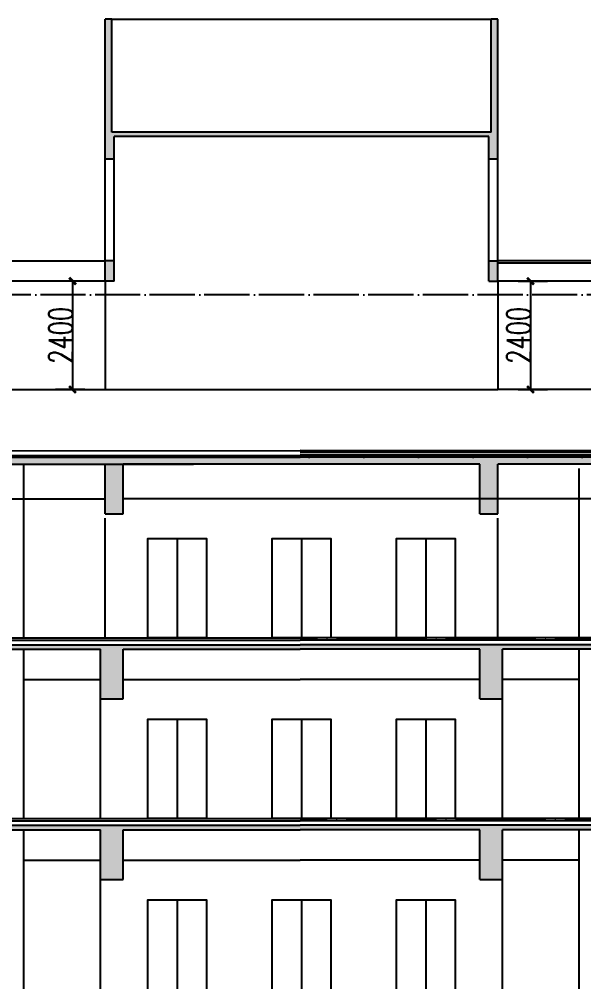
# Model space of a CAD drawing. Extents: x 1980812 to 2578970, y -669191 to 284498.
# Drawn here: x 2547068 to 2559568, y -252105 to -230790 of the extents above; entities that cross this region are included whole.
import ezdxf

# ---------------------------------------------------------------- set-up
doc = ezdxf.new("R2010")
doc.units = 0
doc.header["$LTSCALE"] = 1000
doc.header["$MEASUREMENT"] = 0
doc.linetypes.add('DASH', pattern=[0.35, 0.25, -0.1])
doc.linetypes.add('DOTE', pattern=[2.42, 2, -0.2, 0.02, -0.2])
for name, color, linetype in [('0muqiang', 3, 'Continuous'), ('A-SECT-MBND-FINE', 252, 'Continuous'), ('dote', 1, 'DOTE'), ('PUB_DIM', 3, 'Continuous'), ('SPACE_HATCH', 8, 'Continuous'), ('WALL', 4, 'Continuous'), ('保温板', 20, 'Continuous'), ('可见看线', 63, 'Continuous'), ('空线', 3, 'Continuous'), ('防水卷材', 6, 'DASH'), ('面层', 31, 'Continuous')]:
    doc.layers.add(name, color=color, linetype=linetype)
doc.styles.add('DIM_FONT', font='SIMPLEX', dxfattribs={"width": 0.7, "bigfont": 'GBCBIG'})
doc.dimstyles.new('_TCH_ARCH&&150', dxfattribs={"dimscale": 1.5, "dimtxt": 350, "dimasz": 100, "dimexe": 250, "dimexo": 300, "dimgap": 100, "dimtad": 1, "dimdec": 0, "dimzin": 0, "dimdsep": 46, "dimtxsty": 'DIM_FONT', "dimblk": 'ARCHTICK', "dimcen": 0.09, "dimclrt": 7, "dimazin": 2, "dimtfac": 1, "dimtdec": 0, "dimtix": 1, "dimtmove": 2, "dimatfit": 3, "dimfxl": 1, "dimtolj": 1, "dimtzin": 0, "dimarcsym": 0})

# ---------------------------------------------------------------- blocks, each defined once
blk = doc.blocks.new('_ArchTick')
at = {"color": 0, "linetype": 'ByBlock', "const_width": 0.4}
blk.add_lwpolyline([(-0.5, -0.5), (0.5, 0.5)], dxfattribs=at)
blk = doc.blocks.new('*D1355')
at = {"layer": 'Defpoints', "color": 0, "transparency": 16777216}
for p in [(2557668, -236590, 0), (2557668, -238990), (2558388, -238990)]:
    blk.add_point(p, dxfattribs=at)
at = {"layer": 'PUB_DIM', "color": 0, "lineweight": -2, "transparency": 16777216}
for p, q in [((2558118, -236590), (2558763, -236590)), ((2558388, -236590), (2558388, -238990)), ((2558118, -238990), (2558763, -238990))]:
    blk.add_line(p, q, dxfattribs=at)
at = {"layer": 'PUB_DIM', "color": 0, "lineweight": -2, "transparency": 16777216, "xscale": 150, "yscale": 150, "zscale": 150}
for p, rotation in [((2558388, -236590), 90), ((2558388, -238990), 270)]:
    blk.add_blockref('_ArchTick', p, dxfattribs=dict(at, rotation=rotation))
at = {"layer": 'PUB_DIM', "color": 7, "transparency": 16777216, "insert": (2558125, -237790), "char_height": 525, "attachment_point": 5, "rotation": 90, "style": 'DIM_FONT'}
blk.add_mtext('\\A1;2400', dxfattribs=at)
blk = doc.blocks.new('*D1349')
at = {"layer": 'Defpoints', "color": 0, "transparency": 16777216}
for p in [(2548968, -236590, 0), (2548249, -238990), (2548968, -238990)]:
    blk.add_point(p, dxfattribs=at)
at = {"layer": 'PUB_DIM', "color": 0, "lineweight": -2, "transparency": 16777216}
for p, q in [((2548518, -236590), (2547874, -236590)), ((2548249, -236590), (2548249, -238990)), ((2548518, -238990), (2547874, -238990))]:
    blk.add_line(p, q, dxfattribs=at)
at = {"layer": 'PUB_DIM', "color": 0, "lineweight": -2, "transparency": 16777216, "xscale": 150, "yscale": 150, "zscale": 150}
for p, rotation in [((2548249, -236590), 90), ((2548249, -238990), 270)]:
    blk.add_blockref('_ArchTick', p, dxfattribs=dict(at, rotation=rotation))
at = {"layer": 'PUB_DIM', "color": 7, "transparency": 16777216, "insert": (2547986, -237790), "char_height": 525, "attachment_point": 5, "rotation": 90, "style": 'DIM_FONT'}
blk.add_mtext('\\A1;2400', dxfattribs=at)
blk = doc.blocks.new('pm5')
at = {"layer": 'SPACE_HATCH'}
h = blk.add_hatch(color=256, dxfattribs=at)
h.dxf.hatch_style = 1
h.paths.add_polyline_path([(14578, -150), (0, -150), (0, 350), (-800, 350), (-800, 150), (-200, 150), (-200, -900), (50, -900), (50, -250), (2900, -250), (2900, -900), (3300, -900), (3300, -250), (10100, -250), (10100, -1350), (10600, -1350), (10600, -250), (14578, -250), (18500, -250), (18500, -1350), (19000, -1350), (19000, -250), (26200, -250), (26200, -900), (26600, -900), (26600, -250), (28850, -250), (28850, -900), (29100, -900), (29100, 150), (29700, 150), (29700, 350), (28900, 350), (28900, 350), (28900, 350), (28900, -150)])
at = {"layer": 'WALL'}
for p, q in [((0, -150, 0), (14578, -150, 0)), ((28900, -150, 0), (14578, -150, 0)), ((3300, -250, 0), (10100, -250, 0)), ((8400, -4000, 0), (8400, -250, 0)), ((10100, -1350, 0), (10100, -250, 0)), ((10600, -250, 0), (14578, -250, 0)), ((10600, -1350, 0), (10600, -250, 0)), ((18500, -250, 0), (14578, -250, 0)), ((18500, -1350, 0), (18500, -250, 0)), ((26200, -250, 0), (19000, -250, 0)), ((19000, -1350, 0), (19000, -250, 0)), ((20700, -4000, 0), (20700, -250, 0)), ((10600, -1350, 0), (10100, -1350, 0)), ((19000, -1350, 0), (18500, -1350, 0))]:
    blk.add_line(p, q, dxfattribs=at)
at = {"layer": '可见看线'}
for p, q in [((8400, -920, 0), (10100, -920, 0)), ((10600, -920, 0), (14578, -920, 0)), ((18500, -920, 0), (14578, -920, 0)), ((20700, -920, 0), (19000, -920, 0))]:
    blk.add_line(p, q, dxfattribs=at)
at = {"layer": '空线'}
for p, q in [((10100, -4000, 0), (10100, -250, 0)), ((19000, -4000, 0), (19000, -250, 0)), ((11800, -1800, 0), (11800, -4000, 0)), ((14550, -1800, 0), (14550, -4000, 0)), ((17300, -1800, 0), (17300, -4000, 0))]:
    blk.add_line(p, q, dxfattribs=at)
at = {"layer": '空线', "elevation": 0}
for points in [[(11150, -4000), (12450, -4000), (12450, -1800), (11150, -1800)], [(13900, -4000), (15200, -4000), (15200, -1800), (13900, -1800)], [(16650, -4000), (17950, -4000), (17950, -1800), (16650, -1800)]]:
    blk.add_lwpolyline(points, close=True, dxfattribs=at)
at = {"layer": '面层'}
for p, q in [((0, 0), (14578, 0, 0)), ((0, -50), (14578, -50, 0)), ((28900, 0, 0), (14578, 0, 0)), ((28900, -50, 0), (14578, -50, 0))]:
    blk.add_line(p, q, dxfattribs=at)
blk = doc.blocks.new('pou1')
at = {"layer": 'SPACE_HATCH'}
h = blk.add_hatch(color=256, dxfattribs=at)
h.dxf.hatch_style = 1
h.paths.add_polyline_path([(18500, -250), (14578, -250), (10600, -250), (10600, -1350), (10100, -1350), (10100, -250), (3300, -250), (3300, -900), (2900, -900), (2900, -250), (50, -250), (50, -900), (-200, -900), (-200, -700), (-200, 250), (-200, 350), (0, 350), (0, -150), (14578, -150), (28900, -150), (28900, 350), (29100, 350), (29100, 250), (29100, -700), (29100, -900), (28850, -900), (28850, -250), (26600, -250), (26600, -900), (26200, -900), (26200, -250), (19000, -250), (19000, -1350), (18500, -1350)])
at = {"layer": 'WALL'}
for p, q in [((0, -150, 0), (14578, -150, 0)), ((28900, -150, 0), (14578, -150, 0)), ((3300, -250, 0), (10100, -250, 0)), ((8400, -4000, 0), (8400, -250, 0)), ((10100, -1350, 0), (10100, -250, 0)), ((10600, -250, 0), (14578, -250, 0)), ((10600, -1350, 0), (10600, -250, 0)), ((18500, -250, 0), (14578, -250, 0)), ((18500, -1350, 0), (18500, -250, 0)), ((26200, -250, 0), (19000, -250, 0)), ((19000, -1350, 0), (19000, -250, 0)), ((20700, -4000, 0), (20700, -250, 0)), ((10600, -1350, 0), (10100, -1350, 0)), ((19000, -1350, 0), (18500, -1350, 0))]:
    blk.add_line(p, q, dxfattribs=at)
at = {"layer": '可见看线'}
for p, q in [((8400, -920, 0), (10100, -920, 0)), ((10600, -920, 0), (14578, -920, 0)), ((18500, -920, 0), (14578, -920, 0)), ((20700, -920, 0), (19000, -920, 0))]:
    blk.add_line(p, q, dxfattribs=at)
at = {"layer": '空线'}
for p, q in [((10100, -4000, 0), (10100, -250, 0)), ((19000, -4000, 0), (19000, -250, 0)), ((11800, -1800, 0), (11800, -4000, 0)), ((14550, -1800, 0), (14550, -4000, 0)), ((17300, -1800, 0), (17300, -4000, 0))]:
    blk.add_line(p, q, dxfattribs=at)
at = {"layer": '空线', "elevation": 0}
for points in [[(11150, -4000), (12450, -4000), (12450, -1800), (11150, -1800)], [(13900, -4000), (15200, -4000), (15200, -1800), (13900, -1800)], [(16650, -4000), (17950, -4000), (17950, -1800), (16650, -1800)]]:
    blk.add_lwpolyline(points, close=True, dxfattribs=at)
at = {"layer": '面层'}
for p, q in [((0, 0), (14578, 0, 0)), ((0, -50), (14578, -50, 0)), ((28900, 0, 0), (14578, 0, 0)), ((28900, -50, 0), (14578, -50, 0))]:
    blk.add_line(p, q, dxfattribs=at)

msp = doc.modelspace()

# ---------------------------------------------------------------- hatches: boundary and pattern name
at = {"layer": 'SPACE_HATCH'}
h = msp.add_hatch(color=256, dxfattribs=at)
h.dxf.hatch_style = 1
h.paths.add_polyline_path([(2548968.4, -233890.4), (2549168.4, -233890.4), (2549168.4, -233390.4), (2557468.4, -233390.4), (2557468.4, -233890.4), (2557668.4, -233890.4), (2557668.4, -230790.4), (2557518.4, -230790.4), (2557518.4, -233290.4), (2549118.4, -233290.4), (2549118.4, -230790.4), (2548968.4, -230790.4)])
h = msp.add_hatch(color=256, dxfattribs=at)
h.dxf.hatch_style = 1
h.paths.add_polyline_path([(2549168.4, -236140.4), (2548968.4, -236140.4), (2548968.4, -236590.4), (2549168.4, -236590.4)])
h.paths.add_polyline_path([(2557668.4, -236140.4), (2557468.4, -236140.4), (2557468.4, -236590.4), (2557668.4, -236590.4)])
h = msp.add_hatch(color=256, dxfattribs=at)
h.dxf.hatch_style = 1
h.paths.add_polyline_path([(2539118.4, -240640.4), (2541268.4, -240640.4), (2541268.4, -241390.4), (2541668.4, -241390.4), (2541668.4, -240640.4), (2541792.4, -240640.4), (2548968.4, -240640.4), (2548968.4, -241740.4), (2549368.4, -241740.4), (2549368.4, -240640.4), (2553290.6, -240640.4), (2557268.4, -240640.4), (2557268.4, -241740.4), (2557668.4, -241740.4), (2557668.4, -240640.4), (2564044.4, -240640.4), (2564444.4, -240640.4), (2564568.4, -240640.4), (2564568.4, -241390.4), (2564968.4, -241390.4), (2564968.4, -240640.4), (2567718.4, -240640.4), (2567718.4, -241390.4), (2568068.4, -241390.4), (2568068.4, -241290.4), (2568068.4, -240340.4), (2568668.4, -240340.4), (2568668.4, -240140.4), (2567868.4, -240140.4), (2567868.4, -238690.4), (2567668.4, -238690.4), (2567668.4, -240490.4), (2553290.6, -240490.4), (2539168.4, -240490.4), (2539168.4, -240010.4), (2539168.4, -238690.4), (2538968.4, -238690.4), (2538968.4, -240140.4), (2537968.4, -240140.4), (2537968.4, -240340.4), (2538768.4, -240340.4), (2538768.4, -241390.4), (2539118.4, -241390.4)])

# ---------------------------------------------------------------- linework, layer by layer
at = {"layer": '0muqiang', "color": 3}
for p, q in [((2538168.4, -236140.4, 0), (2548968.4, -236140.4, 0)), ((2568668.4, -236140.4, 0), (2557668.4, -236140.4, 0))]:
    msp.add_line(p, q, dxfattribs=at)
at = {"layer": 'A-SECT-MBND-FINE'}
msp.add_line((2541792.4, -240640.4, 0), (2550804.6, -240640.4, 0), dxfattribs=at)
at = {"layer": 'dote', "linetype": 'DOTE', "ltscale": 0.5}
for p, q in [((2570316.2, -236890.4, 0), (2537150.5, -236890.4, 0)), ((2570316.2, -240490.4, 0), (2537150.5, -240490.4, 0))]:
    msp.add_line(p, q, dxfattribs=at)
at = {"layer": 'dote'}
for p, q in [((2537150.5, -244490.4, 0), (2570533, -244490.4, 0)), ((2537367.3, -248490.4, 0), (2570749.8, -248490.4, 0))]:
    msp.add_line(p, q, dxfattribs=at)
at = {"layer": 'WALL'}
for p, q in [((2549118.4, -230790.4, 0), (2548968.4, -230790.4, 0)), ((2548968.4, -236590.4, 0), (2548968.4, -230790.4, 0)), ((2549118.4, -233290.4, 0), (2549118.4, -230790.4, 0)), ((2557518.4, -233290.4, 0), (2557518.4, -230790.4, 0)), ((2557668.4, -230790.4, 0), (2557518.4, -230790.4, 0)), ((2557668.4, -236590.4, 0), (2557668.4, -230790.4, 0)), ((2557518.4, -233290.4, 0), (2549118.4, -233290.4, 0)), ((2557468.4, -233390.4, 0), (2549168.4, -233390.4, 0)), ((2549168.4, -236590.4, 0), (2549168.4, -233390.4, 0)), ((2557468.4, -236590.4, 0), (2557468.4, -233390.4, 0)), ((2549168.4, -233890.4, 0), (2548968.4, -233890.4, 0)), ((2557668.4, -233890.4, 0), (2557468.4, -233890.4, 0)), ((2549168.4, -236140.4, 0), (2548968.4, -236140.4, 0)), ((2557468.4, -236140.4, 0), (2557668.4, -236140.4, 0)), ((2549168.4, -236590.4, 0), (2548968.4, -236590.4, 0)), ((2557468.4, -236590.4, 0), (2557668.4, -236590.4, 0)), ((2539168.4, -240490.4, 0), (2553290.6, -240490.4, 0)), ((2547168.4, -244490.4, 0), (2547168.4, -240640.4, 0)), ((2548968.4, -241740.4, 0), (2548968.4, -240640.4, 0)), ((2553290.6, -240640.4, 0), (2549368.4, -240640.4, 0)), ((2549368.4, -241740.4, 0), (2549368.4, -240640.4, 0)), ((2550804.6, -240640.4, 0), (2550928, -240640.4, 0)), ((2567668.4, -240490.4, 0), (2553290.6, -240490.4, 0)), ((2557268.4, -240640.4, 0), (2553290.6, -240640.4, 0)), ((2557268.4, -241740.4, 0), (2557268.4, -240640.4, 0)), ((2564044.4, -240640.4, 0), (2557668.4, -240640.4, 0)), ((2557668.4, -241740.4, 0), (2557668.4, -240640.4, 0)), ((2559468.4, -244490.4, 0), (2559468.4, -240740.4, 0)), ((2548968.4, -241740.4, 0), (2549368.4, -241740.4, 0)), ((2557268.4, -241740.4, 0), (2557668.4, -241740.4, 0))]:
    msp.add_line(p, q, dxfattribs=at)
at = {"layer": 'WALL', "elevation": 0}
for points in [[(2541792.4, -240640.4), (2541792.4, -240640.4), (2548968.4, -240640.4)], [(2549368.4, -240640.4), (2550804.6, -240640.4), (2550804.6, -240640.4)]]:
    msp.add_lwpolyline(points, dxfattribs=at)
at = {"layer": '保温板'}
for p in [(2539168.4, -238990.4, 0), (2567668.4, -238990.4, 0)]:
    msp.add_line(p, (2557668.4, -238990.4, 0), dxfattribs=at)
at = {"layer": '保温板', "elevation": 0}
msp.add_lwpolyline([(2553290.6, -240425.1), (2567625.5, -240430), (2567625.5, -240430), (2567645.9, -240384.9), (2553290.6, -240377.1)], dxfattribs=at)
at = {"layer": '可见看线'}
for p, q in [((2567668.4, -236190.4, 0), (2557668.4, -236190.4, 0)), ((2548968.4, -236590.4, 0), (2539168.4, -236590.4, 0)), ((2567668.4, -236590.4, 0), (2557668.4, -236590.4, 0)), ((2542068.4, -241410.4, 0), (2548968.4, -241410.4, 0)), ((2547168.4, -241410.4, 0), (2548968.4, -241410.4, 0)), ((2564218.4, -241410.4, 0), (2549368.4, -241410.4, 0)), ((2559468.4, -241410.4, 0), (2557668.4, -241410.4, 0))]:
    msp.add_line(p, q, dxfattribs=at)
at = {"layer": '空线'}
for p, q in [((2549118.4, -230790.4, 0), (2557518.4, -230790.4, 0)), ((2548968.4, -236590.4, 0), (2548968.4, -238990.4, 0)), ((2557668.4, -236590.4, 0), (2557668.4, -238990.4, 0)), ((2548968.4, -244490.4, 0), (2548968.4, -241840.4, 0)), ((2557668.4, -244490.4, 0), (2557668.4, -241840.4, 0)), ((2550568.4, -242290.4, 0), (2550568.4, -244490.4, 0)), ((2553318.4, -242290.4, 0), (2553318.4, -244490.4, 0)), ((2556068.4, -242290.4, 0), (2556068.4, -244490.4, 0))]:
    msp.add_line(p, q, dxfattribs=at)
at = {"layer": '空线', "elevation": 0}
for points in [[(2551218.4, -244490.4), (2549918.4, -244490.4), (2549918.4, -242290.4), (2551218.4, -242290.4)], [(2553968.4, -244490.4), (2552668.4, -244490.4), (2552668.4, -242290.4), (2553968.4, -242290.4)], [(2556718.4, -244490.4), (2555418.4, -244490.4), (2555418.4, -242290.4), (2556718.4, -242290.4)]]:
    msp.add_lwpolyline(points, close=True, dxfattribs=at)
at = {"layer": '防水卷材', "const_width": 10, "elevation": 0}
for points in [[(2539092, -238677.5), (2539153.4, -238677.5, -0.414214), (2539183.4, -238707.5), (2539183.4, -238918.9), (2539183.4, -238965.5), (2539183.4, -240389.9, 0.4538375), (2539238.8, -240439.9), (2553288, -240437.8)], [(2567744.7, -238677.5), (2567683.4, -238677.5, 0.414214), (2567653.4, -238707.5), (2567653.4, -238918.9), (2567653.4, -238965.5), (2567653.4, -240389.9, -0.4538375), (2567597.9, -240439.9), (2553293.3, -240437.8)]]:
    msp.add_lwpolyline(points, format="xyb", dxfattribs=at)
at = {"layer": '面层'}
for p in [(2539236.6, -240353.7, 0), (2567600.1, -240353.7, 0)]:
    msp.add_line(p, (2553290.6, -240338.5, 0), dxfattribs=at)
at = {"layer": '面层', "elevation": 0}
for points in [[(2553290.6, -240452.9), (2539168.4, -240455.9)], [(2553290.6, -240452.9), (2567668.4, -240455.9)]]:
    msp.add_lwpolyline(points, dxfattribs=at)

# ---------------------------------------------------------------- block references
at = {"layer": '空线', "xscale": -1, "rotation": 359.9999999999997}
for name, p in [('pou1', (2567868.4, -244490.4, 0)), ('pm5', (2567868.4, -248490.4, 0))]:
    msp.add_blockref(name, p, dxfattribs=at)

# ---------------------------------------------------------------- dimensions: what is measured, and where the dimension line sits
at = {"layer": 'PUB_DIM'}
for p1, p2, distance, picture, middle in [((2548968.4, -236590.4, 0), (2548968.4, -238990.4, 0), -719.4, '*D1349', (2547986.5, -237790.4, 0)), ((2557668.4, -236590.4, 0), (2557668.4, -238990.4, 0), 719.4, '*D1355', (2558125.3, -237790.4, 0))]:
    dim = msp.add_aligned_dim(p1=p1, p2=p2, distance=distance, dimstyle='_TCH_ARCH&&150', override={"dimgap": 0}, dxfattribs=at)
    dim.commit()
    dim.dimension.update_dxf_attribs({"geometry": picture, "text_midpoint": middle})

doc.saveas('drawing.dxf')
